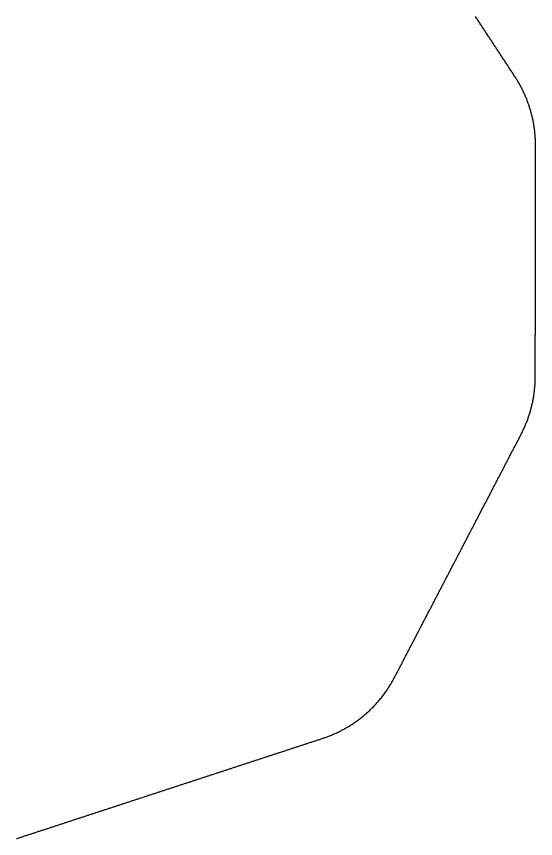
# Model space of a CAD drawing. Extents: x 228933 to 262058, y 2069083 to 2108827.
# Drawn here: x 249512 to 262058, y 2088955 to 2108827 of the extents above; entities that cross this region are included whole.
import ezdxf

# ---------------------------------------------------------------- set-up
doc = ezdxf.new("R2010")
doc.units = 0
doc.layers.add('DEM_20px_m', color=1, linetype='CONTINUOUS')

msp = doc.modelspace()

# ---------------------------------------------------------------- linework, layer by layer
at = {"layer": 'DEM_20px_m', "color": 7}
msp.add_polyline3d([(249512, 2088953, -107), (249532, 2088959, -107), (249552, 2088966, -107), (249572, 2088972, -107), (249592, 2088979, -107), (249612, 2088985, -107), (249632, 2088992, -107), (249652, 2088998, -107), (249672, 2089005, -107), (249692, 2089012, -107), (249712, 2089018, -107), (249732, 2089025, -108), (249752, 2089031, -108), (249772, 2089038, -107), (249792, 2089044, -108), (249812, 2089051, -108), (249832, 2089058, -108), (249852, 2089064, -108), (249872, 2089071, -108), (249892, 2089077, -108), (249912, 2089084, -108), (249932, 2089090, -108), (249952, 2089097, -108), (249972, 2089103, -109), (249992, 2089110, -109), (250012, 2089117, -109), (250032, 2089123, -109), (250052, 2089130, -109), (250072, 2089136, -109), (250092, 2089143, -109), (250112, 2089149, -109), (250132, 2089156, -109), (250152, 2089162, -109), (250172, 2089169, -109), (250192, 2089176, -109), (250212, 2089182, -110), (250232, 2089189, -110), (250252, 2089195, -110), (250272, 2089202, -110), (250292, 2089208, -110), (250312, 2089215, -110), (250332, 2089221, -110), (250352, 2089228, -110), (250372, 2089235, -110), (250392, 2089241, -110), (250413, 2089248, -110), (250433, 2089254, -110), (250453, 2089261, -110), (250473, 2089267, -110), (250493, 2089274, -110), (250513, 2089281, -110), (250533, 2089287, -110), (250553, 2089294, -110), (250573, 2089300, -110), (250593, 2089307, -110), (250613, 2089313, -110), (250633, 2089320, -110), (250653, 2089326, -110), (250673, 2089333, -110), (250693, 2089340, -110), (250713, 2089346, -110), (250733, 2089353, -110), (250753, 2089359, -110), (250773, 2089366, -110), (250793, 2089372, -110), (250813, 2089379, -110), (250833, 2089385, -110), (250853, 2089392, -110), (250873, 2089399, -110), (250893, 2089405, -110), (250913, 2089412, -110), (250933, 2089418, -110), (250953, 2089425, -110), (250973, 2089431, -110), (250993, 2089438, -110), (251013, 2089444, -110), (251033, 2089451, -110), (251053, 2089458, -110), (251073, 2089464, -110), (251093, 2089471, -110), (251113, 2089477, -110), (251133, 2089484, -110), (251153, 2089490, -110), (251173, 2089497, -110), (251193, 2089504, -110), (251213, 2089510, -110), (251233, 2089517, -110), (251253, 2089523, -110), (251273, 2089530, -110), (251293, 2089536, -110), (251314, 2089543, -110), (251334, 2089549, -110), (251354, 2089556, -110), (251374, 2089563, -110), (251394, 2089569, -110), (251414, 2089576, -110), (251434, 2089582, -110), (251454, 2089589, -110), (251474, 2089595, -110), (251494, 2089602, -110), (251514, 2089608, -110), (251534, 2089615, -110), (251554, 2089622, -110), (251574, 2089628, -110), (251594, 2089635, -110), (251614, 2089641, -110), (251634, 2089648, -110), (251654, 2089654, -110), (251674, 2089661, -110), (251694, 2089667, -110), (251714, 2089674, -110), (251734, 2089681, -109), (251754, 2089687, -109), (251774, 2089694, -109), (251794, 2089700, -108), (251814, 2089707, -108), (251834, 2089713, -108), (251854, 2089720, -108), (251874, 2089726, -107), (251894, 2089733, -107), (251914, 2089740, -107), (251934, 2089746, -106), (251954, 2089753, -106), (251974, 2089759, -105), (251994, 2089766, -105), (252014, 2089772, -105), (252034, 2089779, -105), (252054, 2089786, -105), (252074, 2089792, -105), (252094, 2089799, -105), (252114, 2089805, -105), (252134, 2089812, -105), (252154, 2089818, -105), (252174, 2089825, -105), (252194, 2089831, -105), (252215, 2089838, -105), (252235, 2089845, -105), (252255, 2089851, -105), (252275, 2089858, -106), (252295, 2089864, -107), (252315, 2089871, -108), (252335, 2089877, -108), (252355, 2089884, -109), (252375, 2089890, -110), (252395, 2089897, -111), (252415, 2089904, -115), (252435, 2089910, -115), (252455, 2089917, -115), (252475, 2089923, -116), (252495, 2089930, -116), (252515, 2089936, -116), (252535, 2089943, -117), (252555, 2089949, -117), (252575, 2089956, -117), (252595, 2089963, -117), (252615, 2089969, -117), (252635, 2089976, -117), (252655, 2089982, -118), (252675, 2089989, -118), (252695, 2089995, -118), (252715, 2090002, -119), (252735, 2090009, -119), (252755, 2090015, -119), (252775, 2090022, -120), (252795, 2090028, -120), (252815, 2090035, -120), (252835, 2090041, -120), (252855, 2090048, -121), (252875, 2090054, -121), (252895, 2090061, -121), (252915, 2090068, -122), (252935, 2090074, -122), (252955, 2090081, -123), (252975, 2090087, -123), (252995, 2090094, -123), (253015, 2090100, -124), (253035, 2090107, -124), (253055, 2090113, -124), (253075, 2090120, -124), (253096, 2090127, -125), (253116, 2090133, -125), (253136, 2090140, -126), (253156, 2090146, -126), (253176, 2090153, -126), (253196, 2090159, -127), (253216, 2090166, -127), (253236, 2090172, -128), (253256, 2090179, -128), (253276, 2090186, -128), (253296, 2090192, -129), (253316, 2090199, -129), (253336, 2090205, -129), (253356, 2090212, -130), (253376, 2090218, -130), (253396, 2090225, -131), (253416, 2090232, -131), (253436, 2090238, -131), (253456, 2090245, -133), (253476, 2090251, -133), (253496, 2090258, -133), (253516, 2090264, -135), (253536, 2090271, -135), (253556, 2090277, -136), (253576, 2090284, -137), (253596, 2090291, -137), (253616, 2090297, -137), (253636, 2090304, -138), (253656, 2090310, -139), (253676, 2090317, -139), (253696, 2090323, -140), (253716, 2090330, -140), (253736, 2090336, -140), (253756, 2090343, -141), (253776, 2090350, -141), (253796, 2090356, -141), (253816, 2090363, -142), (253836, 2090369, -142), (253856, 2090376, -142), (253876, 2090382, -143), (253896, 2090389, -143), (253916, 2090395, -143), (253936, 2090402, -144), (253956, 2090409, -144), (253976, 2090415, -144), (253997, 2090422, -145), (254017, 2090428, -146), (254037, 2090435, -146), (254057, 2090441, -147), (254077, 2090448, -147), (254097, 2090455, -147), (254117, 2090461, -148), (254137, 2090468, -148), (254157, 2090474, -148), (254177, 2090481, -149), (254197, 2090487, -149), (254217, 2090494, -149), (254237, 2090500, -150), (254257, 2090507, -150), (254277, 2090514, -151), (254297, 2090520, -151), (254317, 2090527, -152), (254337, 2090533, -152), (254357, 2090540, -152), (254377, 2090546, -153), (254397, 2090553, -153), (254417, 2090559, -153), (254437, 2090566, -154), (254457, 2090573, -154), (254477, 2090579, -154), (254497, 2090586, -155), (254517, 2090592, -155), (254537, 2090599, -155), (254557, 2090605, -156), (254577, 2090612, -156), (254597, 2090618, -156), (254617, 2090625, -156), (254637, 2090632, -156), (254657, 2090638, -156), (254677, 2090645, -157), (254697, 2090651, -157), (254717, 2090658, -157), (254737, 2090664, -157), (254757, 2090671, -158), (254777, 2090678, -158), (254797, 2090684, -158), (254817, 2090691, -158), (254837, 2090697, -158), (254857, 2090704, -159), (254877, 2090710, -159), (254898, 2090717, -159), (254918, 2090723, -159), (254938, 2090730, -159), (254958, 2090737, -159), (254978, 2090743, -160), (254998, 2090750, -160), (255018, 2090756, -160), (255038, 2090763, -160), (255058, 2090769, -160), (255078, 2090776, -160), (255098, 2090782, -161), (255118, 2090789, -161), (255138, 2090796, -161), (255158, 2090802, -161), (255178, 2090809, -161), (255198, 2090815, -162), (255218, 2090822, -162), (255238, 2090828, -162), (255258, 2090835, -162), (255278, 2090841, -163), (255298, 2090848, -163), (255318, 2090855, -163), (255338, 2090861, -164), (255358, 2090868, -164), (255378, 2090874, -164), (255398, 2090881, -165), (255418, 2090887, -165), (255438, 2090894, -165), (255458, 2090901, -166), (255478, 2090907, -166), (255498, 2090914, -166), (255518, 2090920, -166), (255538, 2090927, -166), (255558, 2090933, -167), (255578, 2090940, -167), (255598, 2090946, -167), (255618, 2090953, -167), (255638, 2090960, -167), (255658, 2090966, -168), (255678, 2090973, -168), (255698, 2090979, -168), (255718, 2090986, -168), (255738, 2090992, -168), (255758, 2090999, -168), (255779, 2091005, -169), (255799, 2091012, -169), (255819, 2091019, -169), (255839, 2091025, -169), (255859, 2091032, -170), (255879, 2091038, -170), (255899, 2091045, -170), (255919, 2091051, -170), (255939, 2091058, -171), (255959, 2091064, -171), (255979, 2091071, -171), (255999, 2091078, -172), (256019, 2091084, -172), (256039, 2091091, -172), (256059, 2091097, -172), (256079, 2091104, -172), (256099, 2091110, -172), (256119, 2091117, -172), (256139, 2091124, -173), (256159, 2091130, -173), (256179, 2091137, -173), (256199, 2091143, -173), (256219, 2091150, -173), (256239, 2091156, -173), (256259, 2091163, -173), (256279, 2091169, -173), (256299, 2091176, -173), (256319, 2091183, -174), (256339, 2091189, -174), (256359, 2091196, -174), (256379, 2091202, -174), (256399, 2091209, -174), (256419, 2091215, -174), (256439, 2091222, -175), (256459, 2091228, -175), (256479, 2091235, -175), (256499, 2091242, -175), (256519, 2091248, -176), (256539, 2091255, -176), (256559, 2091261, -176), (256579, 2091268, -176), (256599, 2091274, -176), (256619, 2091281, -177), (256639, 2091287, -177), (256659, 2091294, -177), (256680, 2091301, -177), (256700, 2091307, -177), (256720, 2091314, -177), (256740, 2091320, -177), (256760, 2091327, -177), (256780, 2091333, -177), (256800, 2091340, -177), (256820, 2091346, -178), (256840, 2091353, -178), (256860, 2091360, -178), (256880, 2091366, -178), (256900, 2091373, -178), (256920, 2091379, -179), (256920, 2091379, -179), (256940, 2091387, -179), (256960, 2091394, -179), (256980, 2091401, -180), (257001, 2091409, -180), (257021, 2091416, -180), (257041, 2091423, -180), (257061, 2091431, -180), (257081, 2091438, -180), (257102, 2091445, -181), (257124, 2091455, -181), (257146, 2091465, -181), (257168, 2091475, -181), (257190, 2091484, -182), (257212, 2091494, -182), (257235, 2091504, -182), (257257, 2091513, -183), (257279, 2091523, -183), (257300, 2091534, -183), (257322, 2091545, -183), (257343, 2091557, -183), (257365, 2091568, -184), (257386, 2091579, -184), (257408, 2091590, -184), (257429, 2091601, -185), (257451, 2091612, -185), (257471, 2091625, -185), (257492, 2091637, -185), (257513, 2091650, -186), (257534, 2091662, -186), (257554, 2091675, -186), (257575, 2091687, -187), (257596, 2091700, -187), (257616, 2091712, -187), (257639, 2091728, -188), (257662, 2091744, -188), (257685, 2091759, -189), (257707, 2091775, -189), (257730, 2091791, -189), (257753, 2091807, -190), (257775, 2091822, -190), (257797, 2091840, -190), (257819, 2091857, -190), (257840, 2091874, -190), (257862, 2091891, -190), (257884, 2091908, -190), (257905, 2091926, -190), (257927, 2091943, -190), (257947, 2091961, -190), (257968, 2091980, -190), (257988, 2091998, -190), (258009, 2092017, -190), (258029, 2092036, -190), (258050, 2092054, -190), (258070, 2092073, -191), (258093, 2092096, -192), (258115, 2092119, -193), (258138, 2092142, -194), (258160, 2092165, -195), (258183, 2092188, -195), (258205, 2092212, -197), (258223, 2092233, -197), (258241, 2092254, -198), (258259, 2092275, -199), (258277, 2092296, -201), (258295, 2092317, -202), (258313, 2092338, -203), (258331, 2092359, -204), (258347, 2092381, -205), (258364, 2092403, -205), (258380, 2092425, -205), (258397, 2092447, -205), (258413, 2092470, -205), (258430, 2092492, -205), (258446, 2092514, -205), (258460, 2092534, -205), (258473, 2092554, -205), (258486, 2092575, -205), (258499, 2092595, -204), (258512, 2092615, -203), (258526, 2092636, -203), (258539, 2092656, -202), (258552, 2092676, -201), (258564, 2092697, -201), (258576, 2092718, -200), (258588, 2092739, -200), (258599, 2092760, -200), (258611, 2092782, -200), (258623, 2092803, -200), (258635, 2092824, -200), (258647, 2092845, -200), (258657, 2092865, -200), (258668, 2092885, -200), (258678, 2092905, -200), (258689, 2092925, -200), (258699, 2092945, -200), (258709, 2092965, -200), (258720, 2092985, -200), (258730, 2093005, -200), (258741, 2093025, -200), (258751, 2093045, -200), (258762, 2093065, -200), (258772, 2093085, -200), (258782, 2093105, -200), (258793, 2093125, -200), (258803, 2093145, -200), (258814, 2093165, -200), (258824, 2093185, -200), (258834, 2093205, -202), (258845, 2093225, -204), (258855, 2093245, -205), (258866, 2093265, -207), (258876, 2093285, -209), (258887, 2093305, -210), (258897, 2093325, -210), (258907, 2093345, -210), (258918, 2093365, -210), (258928, 2093385, -210), (258939, 2093405, -210), (258949, 2093425, -210), (258960, 2093446, -210), (258970, 2093466, -210), (258980, 2093486, -210), (258991, 2093506, -210), (259001, 2093526, -210), (259012, 2093546, -210), (259022, 2093566, -210), (259033, 2093586, -210), (259043, 2093606, -210), (259053, 2093626, -210), (259064, 2093646, -210), (259074, 2093666, -210), (259085, 2093686, -210), (259095, 2093706, -210), (259106, 2093726, -211), (259116, 2093746, -212), (259126, 2093766, -213), (259137, 2093786, -214), (259147, 2093806, -215), (259158, 2093826, -215), (259168, 2093846, -215), (259179, 2093866, -215), (259189, 2093886, -215), (259199, 2093906, -215), (259210, 2093926, -215), (259220, 2093946, -215), (259231, 2093966, -216), (259241, 2093986, -216), (259252, 2094006, -216), (259262, 2094026, -216), (259272, 2094046, -217), (259283, 2094066, -217), (259293, 2094086, -217), (259304, 2094106, -218), (259314, 2094126, -218), (259325, 2094146, -218), (259335, 2094166, -219), (259345, 2094186, -219), (259356, 2094206, -219), (259366, 2094227, -220), (259377, 2094247, -220), (259387, 2094267, -222), (259398, 2094287, -223), (259408, 2094307, -225), (259418, 2094327, -225), (259429, 2094347, -226), (259439, 2094367, -226), (259450, 2094387, -227), (259460, 2094407, -228), (259471, 2094427, -229), (259481, 2094447, -229), (259491, 2094467, -230), (259502, 2094487, -231), (259512, 2094507, -232), (259523, 2094527, -233), (259533, 2094547, -234), (259544, 2094567, -235), (259554, 2094587, -237), (259564, 2094607, -238), (259575, 2094627, -239), (259585, 2094647, -241), (259596, 2094667, -242), (259606, 2094687, -243), (259617, 2094707, -244), (259627, 2094727, -245), (259637, 2094747, -246), (259648, 2094767, -247), (259658, 2094787, -248), (259669, 2094807, -249), (259679, 2094827, -250), (259689, 2094847, -251), (259700, 2094867, -251), (259710, 2094887, -252), (259721, 2094907, -253), (259731, 2094927, -254), (259742, 2094947, -254), (259752, 2094967, -255), (259762, 2094987, -256), (259773, 2095008, -257), (259783, 2095028, -258), (259794, 2095048, -259), (259804, 2095068, -261), (259815, 2095088, -262), (259825, 2095108, -263), (259835, 2095128, -264), (259846, 2095148, -266), (259856, 2095168, -267), (259867, 2095188, -269), (259877, 2095208, -270), (259888, 2095228, -272), (259898, 2095248, -274), (259908, 2095268, -276), (259919, 2095288, -278), (259929, 2095308, -281), (259940, 2095328, -283), (259950, 2095348, -286), (259961, 2095368, -288), (259971, 2095388, -291), (259981, 2095408, -294), (259992, 2095428, -298), (260002, 2095448, -301), (260013, 2095468, -305), (260023, 2095488, -308), (260034, 2095508, -313), (260044, 2095528, -316), (260054, 2095548, -321), (260065, 2095568, -326), (260075, 2095588, -330), (260086, 2095608, -339), (260096, 2095628, -343), (260107, 2095648, -349), (260117, 2095668, -352), (260127, 2095688, -357), (260138, 2095708, -360), (260148, 2095728, -365), (260159, 2095748, -368), (260169, 2095768, -373), (260180, 2095789, -375), (260190, 2095809, -379), (260200, 2095829, -381), (260211, 2095849, -385), (260221, 2095869, -387), (260232, 2095889, -391), (260242, 2095909, -393), (260253, 2095929, -397), (260263, 2095949, -399), (260273, 2095969, -403), (260284, 2095989, -406), (260294, 2096009, -411), (260305, 2096029, -415), (260315, 2096049, -418), (260326, 2096069, -421), (260336, 2096089, -423), (260346, 2096109, -426), (260357, 2096129, -428), (260367, 2096149, -431), (260378, 2096169, -433), (260388, 2096189, -436), (260399, 2096209, -438), (260409, 2096229, -442), (260419, 2096249, -444), (260430, 2096269, -448), (260440, 2096289, -450), (260451, 2096309, -454), (260461, 2096329, -456), (260472, 2096349, -459), (260482, 2096369, -461), (260492, 2096389, -463), (260503, 2096409, -465), (260513, 2096429, -467), (260524, 2096449, -469), (260534, 2096469, -473), (260544, 2096489, -476), (260555, 2096509, -479), (260565, 2096529, -483), (260576, 2096549, -487), (260586, 2096570, -491), (260597, 2096590, -495), (260607, 2096610, -499), (260617, 2096630, -502), (260628, 2096650, -505), (260638, 2096670, -506), (260649, 2096690, -509), (260659, 2096710, -510), (260670, 2096730, -512), (260680, 2096750, -513), (260690, 2096770, -515), (260701, 2096790, -515), (260711, 2096810, -517), (260722, 2096830, -518), (260732, 2096850, -519), (260743, 2096870, -520), (260753, 2096890, -522), (260763, 2096910, -522), (260774, 2096930, -524), (260784, 2096950, -525), (260795, 2096970, -526), (260805, 2096990, -527), (260816, 2097010, -528), (260826, 2097030, -530), (260836, 2097050, -530), (260847, 2097070, -532), (260857, 2097090, -533), (260868, 2097110, -535), (260878, 2097130, -536), (260889, 2097150, -537), (260899, 2097170, -538), (260909, 2097190, -540), (260920, 2097210, -541), (260930, 2097230, -543), (260941, 2097250, -544), (260951, 2097270, -545), (260962, 2097290, -546), (260972, 2097310, -548), (260982, 2097330, -549), (260993, 2097351, -550), (261003, 2097371, -551), (261014, 2097391, -553), (261024, 2097411, -554), (261035, 2097431, -556), (261045, 2097451, -557), (261055, 2097471, -558), (261066, 2097491, -560), (261076, 2097511, -561), (261087, 2097531, -563), (261097, 2097551, -564), (261108, 2097571, -566), (261118, 2097591, -567), (261128, 2097611, -568), (261139, 2097631, -569), (261149, 2097651, -571), (261160, 2097671, -572), (261170, 2097691, -574), (261181, 2097711, -575), (261191, 2097731, -577), (261201, 2097751, -578), (261212, 2097771, -579), (261222, 2097791, -580), (261233, 2097811, -583), (261243, 2097831, -585), (261254, 2097851, -588), (261264, 2097871, -591), (261274, 2097891, -592), (261285, 2097911, -594), (261295, 2097931, -596), (261306, 2097951, -597), (261316, 2097971, -598), (261327, 2097991, -599), (261337, 2098011, -601), (261347, 2098031, -601), (261358, 2098051, -602), (261368, 2098071, -603), (261379, 2098091, -604), (261389, 2098111, -605), (261399, 2098131, -606), (261410, 2098152, -608), (261420, 2098172, -609), (261431, 2098192, -611), (261441, 2098212, -613), (261452, 2098232, -616), (261462, 2098252, -617), (261472, 2098272, -619), (261483, 2098292, -620), (261493, 2098312, -621), (261504, 2098332, -622), (261514, 2098352, -623), (261525, 2098372, -624), (261535, 2098392, -624), (261545, 2098412, -625), (261556, 2098432, -626), (261566, 2098452, -627), (261577, 2098472, -627), (261587, 2098492, -628), (261598, 2098512, -629), (261608, 2098532, -629), (261618, 2098552, -630), (261629, 2098572, -631), (261639, 2098592, -631), (261650, 2098612, -632), (261660, 2098632, -633), (261671, 2098652, -634), (261681, 2098672, -634), (261691, 2098692, -635), (261702, 2098712, -636), (261712, 2098732, -636), (261712, 2098732, -636), (261722, 2098753, -637), (261732, 2098773, -638), (261742, 2098794, -638), (261752, 2098815, -639), (261761, 2098835, -640), (261771, 2098856, -641), (261781, 2098876, -643), (261791, 2098897, -644), (261801, 2098917, -645), (261809, 2098939, -646), (261818, 2098960, -648), (261826, 2098981, -649), (261834, 2099002, -650), (261843, 2099023, -651), (261851, 2099045, -652), (261860, 2099066, -653), (261868, 2099087, -654), (261876, 2099108, -655), (261883, 2099130, -655), (261890, 2099152, -656), (261897, 2099173, -657), (261904, 2099195, -658), (261911, 2099217, -659), (261918, 2099239, -659), (261925, 2099260, -662), (261932, 2099282, -664), (261939, 2099304, -665), (261944, 2099326, -666), (261950, 2099348, -668), (261955, 2099370, -669), (261961, 2099392, -670), (261966, 2099414, -672), (261971, 2099437, -673), (261977, 2099459, -675), (261982, 2099481, -678), (261988, 2099503, -680), (261991, 2099523, -681), (261995, 2099543, -681), (261998, 2099564, -682), (262002, 2099584, -682), (262005, 2099604, -683), (262009, 2099624, -684), (262012, 2099645, -684), (262016, 2099665, -684), (262019, 2099685, -685), (262023, 2099705, -686), (262025, 2099726, -687), (262027, 2099746, -688), (262029, 2099766, -689), (262031, 2099787, -690), (262034, 2099807, -690), (262036, 2099828, -691), (262038, 2099848, -691), (262040, 2099868, -692), (262042, 2099889, -692), (262044, 2099909, -693), (262045, 2099930, -694), (262046, 2099950, -694), (262046, 2099971, -695), (262047, 2099991, -695), (262048, 2100012, -696), (262048, 2100032, -697), (262049, 2100053, -698), (262050, 2100073, -699), (262051, 2100094, -699), (262051, 2100114, -700), (262051, 2100134, -701), (262051, 2100154, -703), (262051, 2100174, -704), (262051, 2100195, -705), (262051, 2100215, -706), (262052, 2100235, -708), (262052, 2100255, -709), (262052, 2100275, -711), (262052, 2100295, -712), (262052, 2100315, -714), (262052, 2100335, -716), (262052, 2100355, -718), (262052, 2100375, -720), (262052, 2100395, -723), (262052, 2100415, -725), (262052, 2100435, -728), (262052, 2100455, -731), (262052, 2100475, -733), (262052, 2100495, -736), (262052, 2100515, -737), (262052, 2100535, -739), (262052, 2100555, -741), (262052, 2100575, -743), (262052, 2100595, -746), (262052, 2100615, -748), (262052, 2100635, -750), (262052, 2100655, -752), (262052, 2100675, -753), (262052, 2100695, -754), (262052, 2100715, -754), (262052, 2100736, -754), (262052, 2100756, -755), (262052, 2100776, -755), (262052, 2100796, -755), (262052, 2100816, -755), (262052, 2100836, -755), (262052, 2100856, -756), (262052, 2100876, -756), (262052, 2100896, -757), (262052, 2100916, -758), (262052, 2100936, -759), (262052, 2100956, -760), (262052, 2100976, -761), (262052, 2100996, -762), (262052, 2101016, -763), (262052, 2101036, -764), (262052, 2101056, -765), (262052, 2101076, -766), (262052, 2101096, -766), (262052, 2101116, -767), (262053, 2101136, -767), (262053, 2101156, -768), (262053, 2101176, -769), (262053, 2101196, -769), (262053, 2101216, -770), (262053, 2101236, -770), (262053, 2101256, -771), (262053, 2101276, -771), (262053, 2101297, -772), (262053, 2101317, -773), (262053, 2101337, -774), (262053, 2101357, -775), (262053, 2101377, -776), (262053, 2101397, -777), (262053, 2101417, -778), (262053, 2101437, -779), (262053, 2101457, -781), (262053, 2101477, -783), (262053, 2101497, -785), (262053, 2101517, -787), (262053, 2101537, -790), (262053, 2101557, -792), (262053, 2101577, -793), (262053, 2101597, -795), (262053, 2101617, -797), (262053, 2101637, -799), (262053, 2101657, -801), (262053, 2101677, -803), (262053, 2101697, -805), (262053, 2101717, -806), (262053, 2101737, -808), (262053, 2101757, -809), (262053, 2101777, -810), (262053, 2101797, -812), (262053, 2101817, -813), (262053, 2101838, -815), (262053, 2101858, -816), (262053, 2101878, -817), (262053, 2101898, -818), (262053, 2101918, -818), (262053, 2101938, -819), (262053, 2101958, -820), (262053, 2101978, -820), (262053, 2101998, -821), (262054, 2102018, -822), (262054, 2102038, -823), (262054, 2102058, -824), (262054, 2102078, -825), (262054, 2102098, -826), (262054, 2102118, -828), (262054, 2102138, -829), (262054, 2102158, -831), (262054, 2102178, -832), (262054, 2102198, -834), (262054, 2102218, -835), (262054, 2102238, -836), (262054, 2102258, -837), (262054, 2102278, -839), (262054, 2102298, -840), (262054, 2102318, -841), (262054, 2102338, -842), (262054, 2102358, -843), (262054, 2102378, -844), (262054, 2102399, -845), (262054, 2102419, -846), (262054, 2102439, -848), (262054, 2102459, -851), (262054, 2102479, -854), (262054, 2102499, -856), (262054, 2102519, -859), (262054, 2102539, -861), (262054, 2102559, -862), (262054, 2102579, -863), (262054, 2102599, -864), (262054, 2102619, -865), (262054, 2102639, -865), (262054, 2102659, -866), (262054, 2102679, -866), (262054, 2102699, -867), (262054, 2102719, -868), (262054, 2102739, -868), (262054, 2102759, -869), (262054, 2102779, -870), (262054, 2102799, -870), (262054, 2102819, -871), (262054, 2102839, -872), (262054, 2102859, -873), (262054, 2102879, -874), (262054, 2102899, -875), (262055, 2102919, -876), (262055, 2102939, -876), (262055, 2102960, -877), (262055, 2102980, -878), (262055, 2103000, -879), (262055, 2103020, -880), (262055, 2103040, -881), (262055, 2103060, -882), (262055, 2103080, -883), (262055, 2103100, -884), (262055, 2103120, -885), (262055, 2103140, -887), (262055, 2103160, -888), (262055, 2103180, -890), (262055, 2103200, -891), (262055, 2103220, -892), (262055, 2103240, -893), (262055, 2103260, -894), (262055, 2103280, -895), (262055, 2103300, -895), (262055, 2103320, -896), (262055, 2103340, -897), (262055, 2103360, -898), (262055, 2103380, -899), (262055, 2103400, -899), (262055, 2103420, -900), (262055, 2103440, -900), (262055, 2103460, -901), (262055, 2103480, -903), (262055, 2103501, -904), (262055, 2103521, -904), (262055, 2103541, -905), (262055, 2103561, -907), (262055, 2103581, -908), (262055, 2103601, -909), (262055, 2103621, -911), (262055, 2103641, -912), (262055, 2103661, -913), (262055, 2103681, -915), (262055, 2103701, -916), (262055, 2103721, -917), (262055, 2103741, -918), (262055, 2103761, -920), (262055, 2103781, -921), (262055, 2103801, -923), (262056, 2103821, -924), (262056, 2103841, -926), (262056, 2103861, -926), (262056, 2103881, -927), (262056, 2103901, -928), (262056, 2103921, -929), (262056, 2103941, -930), (262056, 2103961, -931), (262056, 2103981, -932), (262056, 2104001, -933), (262056, 2104021, -934), (262056, 2104041, -935), (262056, 2104062, -936), (262056, 2104082, -937), (262056, 2104102, -938), (262056, 2104122, -939), (262056, 2104142, -940), (262056, 2104162, -941), (262056, 2104182, -942), (262056, 2104202, -943), (262056, 2104222, -945), (262056, 2104242, -946), (262056, 2104262, -947), (262056, 2104282, -949), (262056, 2104302, -950), (262056, 2104322, -951), (262056, 2104342, -953), (262056, 2104362, -954), (262056, 2104382, -955), (262056, 2104402, -956), (262056, 2104422, -957), (262056, 2104442, -959), (262056, 2104462, -960), (262056, 2104482, -961), (262056, 2104502, -962), (262056, 2104522, -963), (262056, 2104542, -964), (262056, 2104562, -965), (262056, 2104582, -966), (262056, 2104603, -967), (262056, 2104623, -968), (262056, 2104643, -969), (262056, 2104663, -970), (262056, 2104683, -972), (262056, 2104703, -973), (262057, 2104723, -975), (262057, 2104743, -976), (262057, 2104763, -977), (262057, 2104783, -978), (262057, 2104803, -978), (262057, 2104823, -979), (262057, 2104843, -980), (262057, 2104863, -981), (262057, 2104883, -982), (262057, 2104903, -983), (262057, 2104923, -983), (262057, 2104943, -984), (262057, 2104963, -985), (262057, 2104983, -985), (262057, 2105003, -986), (262057, 2105023, -987), (262057, 2105043, -987), (262057, 2105063, -988), (262057, 2105083, -989), (262057, 2105103, -989), (262057, 2105123, -990), (262057, 2105143, -991), (262057, 2105164, -992), (262057, 2105184, -992), (262057, 2105204, -993), (262057, 2105224, -994), (262057, 2105244, -995), (262057, 2105264, -995), (262057, 2105284, -996), (262057, 2105304, -997), (262057, 2105324, -999), (262057, 2105344, -1000), (262057, 2105364, -1001), (262057, 2105384, -1002), (262057, 2105404, -1003), (262057, 2105425, -1004), (262057, 2105445, -1005), (262057, 2105466, -1006), (262057, 2105486, -1007), (262057, 2105507, -1008), (262057, 2105528, -1009), (262057, 2105548, -1009), (262057, 2105569, -1010), (262057, 2105589, -1011), (262058, 2105610, -1011), (262058, 2105630, -1012), (262058, 2105651, -1012), (262058, 2105671, -1012), (262058, 2105692, -1013), (262058, 2105712, -1013), (262058, 2105712, -1013), (262057, 2105734, -1014), (262056, 2105755, -1014), (262056, 2105777, -1015), (262055, 2105798, -1015), (262054, 2105820, -1017), (262054, 2105841, -1018), (262053, 2105863, -1019), (262052, 2105884, -1020), (262052, 2105906, -1021), (262049, 2105928, -1022), (262047, 2105949, -1023), (262045, 2105970, -1024), (262043, 2105992, -1024), (262041, 2106013, -1025), (262039, 2106035, -1026), (262037, 2106056, -1027), (262035, 2106078, -1028), (262033, 2106099, -1029), (262030, 2106120, -1030), (262026, 2106142, -1031), (262023, 2106163, -1032), (262019, 2106184, -1033), (262016, 2106206, -1034), (262012, 2106227, -1035), (262009, 2106248, -1036), (262005, 2106269, -1037), (262002, 2106291, -1038), (261997, 2106312, -1039), (261992, 2106333, -1041), (261988, 2106354, -1042), (261983, 2106375, -1042), (261978, 2106396, -1044), (261973, 2106417, -1045), (261968, 2106438, -1046), (261963, 2106459, -1048), (261959, 2106480, -1051), (261952, 2106500, -1052), (261946, 2106521, -1053), (261940, 2106542, -1055), (261934, 2106562, -1056), (261928, 2106583, -1056), (261922, 2106604, -1057), (261915, 2106624, -1058), (261909, 2106645, -1059), (261903, 2106666, -1060), (261896, 2106686, -1061), (261888, 2106706, -1062), (261881, 2106726, -1064), (261873, 2106747, -1065), (261866, 2106767, -1065), (261858, 2106787, -1066), (261851, 2106807, -1067), (261843, 2106827, -1068), (261836, 2106848, -1068), (261826, 2106870, -1069), (261816, 2106892, -1070), (261806, 2106914, -1070), (261796, 2106936, -1071), (261786, 2106958, -1071), (261777, 2106981, -1073), (261767, 2107003, -1073), (261757, 2107025, -1074), (261745, 2107046, -1075), (261734, 2107068, -1075), (261723, 2107089, -1076), (261712, 2107111, -1077), (261700, 2107132, -1079), (261689, 2107154, -1080), (261678, 2107175, -1080), (261666, 2107197, -1081), (261654, 2107217, -1082), (261641, 2107238, -1082), (261629, 2107259, -1083), (261616, 2107279, -1085), (261603, 2107300, -1085), (261591, 2107321, -1086), (261578, 2107341, -1087), (261565, 2107362, -1088), (261552, 2107382, -1088), (261539, 2107402, -1089), (261526, 2107422, -1090), (261513, 2107442, -1090), (261499, 2107462, -1091), (261486, 2107483, -1092), (261473, 2107503, -1092), (261460, 2107523, -1093), (261447, 2107543, -1094), (261434, 2107563, -1096), (261420, 2107583, -1097), (261407, 2107603, -1098), (261394, 2107623, -1098), (261381, 2107643, -1099), (261368, 2107663, -1100), (261355, 2107683, -1100), (261341, 2107703, -1100), (261328, 2107723, -1101), (261315, 2107743, -1101), (261302, 2107763, -1101), (261289, 2107783, -1102), (261275, 2107803, -1102), (261262, 2107824, -1102), (261249, 2107844, -1103), (261236, 2107864, -1102), (261223, 2107884, -1103), (261210, 2107904, -1103), (261196, 2107924, -1103), (261183, 2107944, -1103), (261170, 2107964, -1104), (261157, 2107984, -1104), (261144, 2108004, -1105), (261131, 2108024, -1106), (261117, 2108044, -1107), (261104, 2108064, -1107), (261091, 2108084, -1108), (261078, 2108104, -1108), (261065, 2108124, -1109), (261052, 2108144, -1109), (261038, 2108165, -1109), (261025, 2108185, -1110), (261012, 2108205, -1110), (260999, 2108225, -1110), (260986, 2108245, -1111), (260973, 2108265, -1111), (260959, 2108285, -1111), (260946, 2108305, -1112), (260933, 2108325, -1112), (260920, 2108345, -1112), (260907, 2108365, -1112), (260893, 2108385, -1112), (260880, 2108405, -1111), (260867, 2108425, -1112), (260854, 2108445, -1111), (260841, 2108465, -1110), (260828, 2108486, -1111), (260814, 2108506, -1111), (260801, 2108526, -1110), (260788, 2108546, -1111), (260775, 2108566, -1110), (260762, 2108586, -1110), (260749, 2108606, -1110), (260735, 2108626, -1110), (260722, 2108646, -1111), (260709, 2108666, -1112), (260696, 2108686, -1113), (260683, 2108706, -1113), (260670, 2108726, -1115), (260656, 2108746, -1115), (260643, 2108766, -1116), (260630, 2108786, -1118), (260617, 2108806, -1119), (260604, 2108827, -1120)], dxfattribs=at)

doc.saveas('drawing.dxf')
